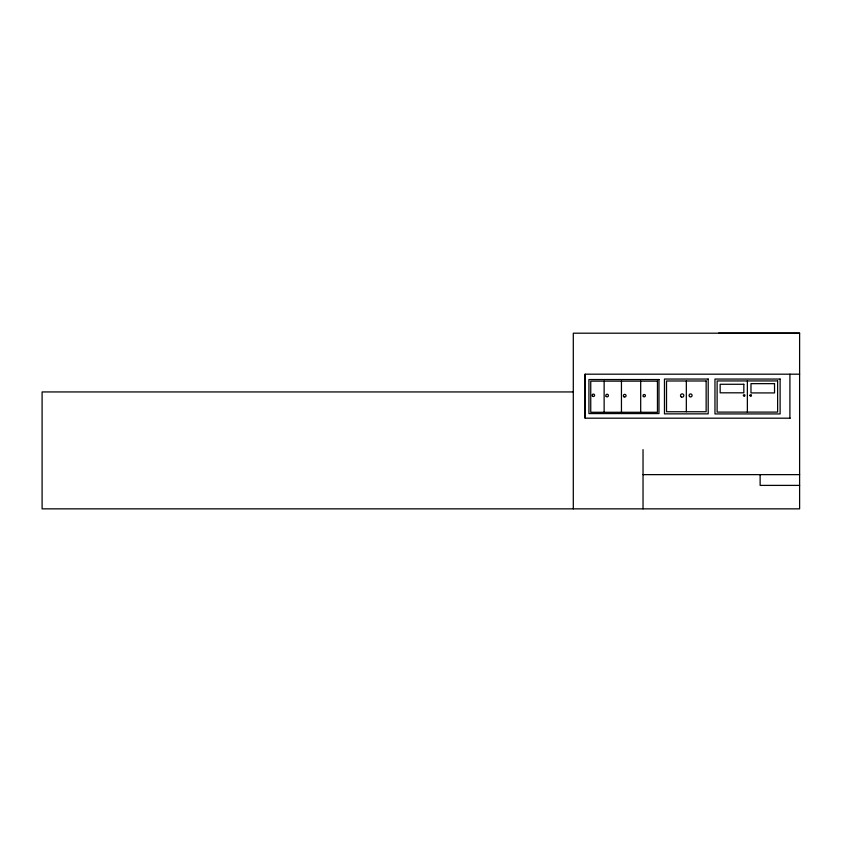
<?xml version="1.0" encoding="UTF-8"?>
<svg xmlns="http://www.w3.org/2000/svg" width="842" height="842" viewBox="0 0 842 842"><rect width="100%" height="100%" fill="white"/><g stroke="black" fill="none" stroke-linecap="round" stroke-linejoin="round"><path stroke-width="1.26" d="M718.552 333.148L799.616 333.148L799.616 508.852L42.1 508.852L42.1 391.94L573.297 391.94M799.616 333.2L573.297 333.2L573.297 508.852M799.616 374.185L585.127 374.185L585.127 418.19L790.228 418.19M643.035 474.635L799.616 474.635M799.616 485.392L760.126 485.392L760.126 474.635M789.922 374.185L789.901 418.19M747.37 380.942L747.37 412.106M686.335 380.984L686.335 411.749M643.035 449.617L643.035 508.852M640.688 381.131L640.688 412.275M621.449 381.131L621.449 412.275M604.135 381.131L604.135 412.275M585.148 374.185L585.148 418.19M743.381 395.287C744.538 398.908 746.201 392.73 743.381 395.287M749.906 395.277C751.075 398.95 752.759 392.698 749.906 395.277M708.196 379.047L664.464 379.047L664.464 413.864L708.196 413.864L708.196 379.047M780.113 379.058L714.963 379.058L714.963 413.927L780.113 413.927L780.113 379.058M658.981 379.531L588.926 379.531L588.926 413.569L658.981 413.569L658.981 379.531M706.143 380.984L666.517 380.984L666.517 411.749L706.143 411.749L706.143 380.984M777.629 380.942L717.121 380.942L717.121 412.106L777.629 412.106L777.629 380.942M657.455 381.131L590.747 381.131L590.747 412.275L657.455 412.275L657.455 381.131M774.535 383.647L750.98 383.647L750.98 392.919L774.535 392.919L774.535 383.647M743.833 384.278L720.163 384.278L720.163 392.814L743.833 392.814L743.833 384.278M681.325 396.961A1.652 1.652 0 0 0 683.809 395.529A1.652 1.652 0 0 0 681.325 394.098A1.652 1.652 0 0 0 681.325 396.961M689.524 396.508A1.495 1.495 0 0 0 692.029 395.835A1.495 1.495 0 0 0 690.187 394.003A1.495 1.495 0 0 0 689.524 396.508M592.515 396.161A1.21 1.21 0 0 0 594.547 395.614A1.21 1.21 0 0 0 593.063 394.13A1.21 1.21 0 0 0 592.515 396.161M643.383 396.498A1.179 1.179 0 0 0 645.351 395.972A1.179 1.179 0 0 0 643.909 394.53A1.179 1.179 0 0 0 643.383 396.498M624.038 396.856A1.347 1.347 0 0 0 626.059 395.698A1.347 1.347 0 0 0 624.038 394.53A1.347 1.347 0 0 0 624.038 396.856M606.177 396.477A1.326 1.326 0 0 0 608.387 395.877A1.326 1.326 0 0 0 606.777 394.267A1.326 1.326 0 0 0 606.177 396.477"/></g></svg>
